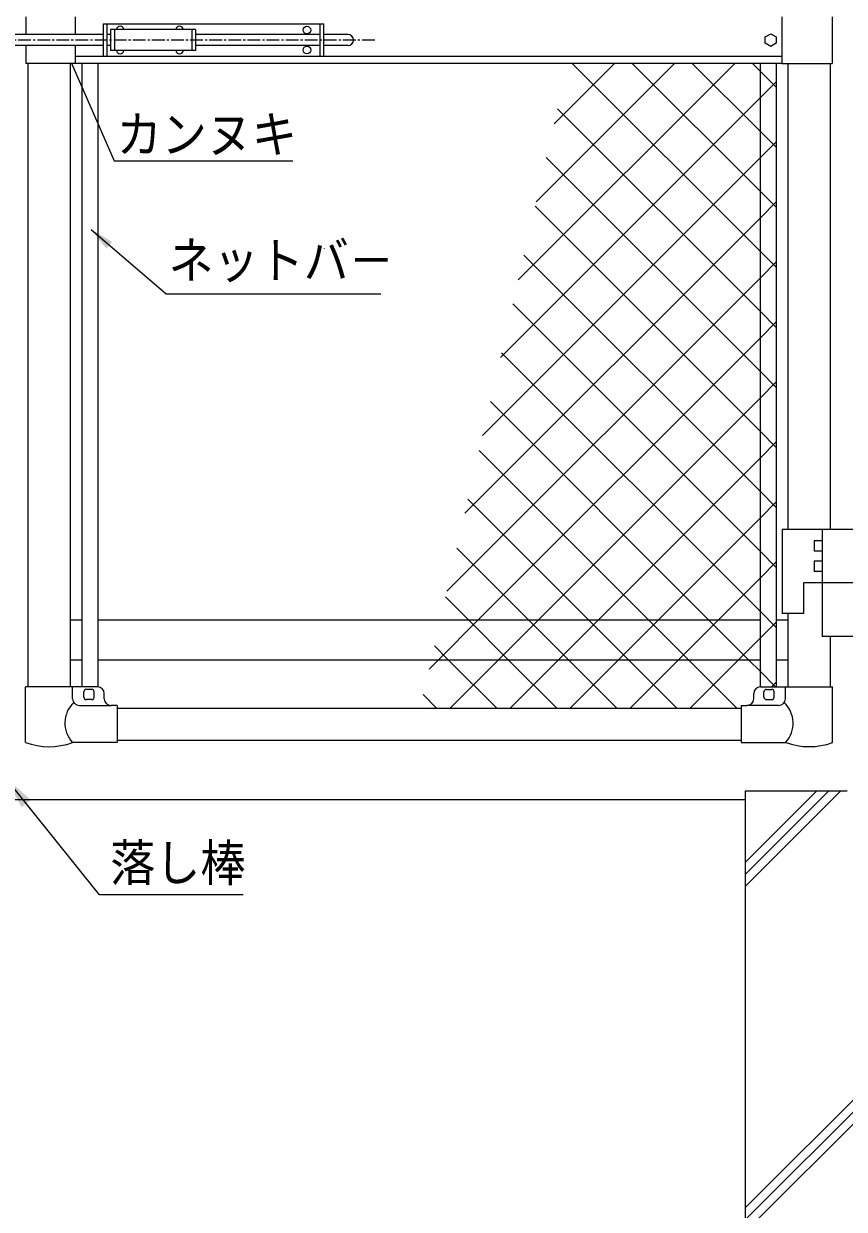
# Model space of a CAD drawing. Units: millimetres, scale not verified. Extents: x -4455 to 4455, y -3150 to 3150.
# Drawn here: x 1450 to 2417, y -1048 to 349 of the extents above; entities that cross this region are included whole.
import ezdxf
from ezdxf.enums import TextEntityAlignment as Align

# ---------------------------------------------------------------- set-up
doc = ezdxf.new("R2010")
doc.units = ezdxf.units.MM
doc.header["$LTSCALE"] = 20
doc.linetypes.add('USER3', pattern=[1.125, 0.75, -0.125, 0.125, -0.125])
for name, color, linetype, lineweight in [('0-0_6文字', 3, 'Continuous', 25), ('0-1_8部品', 7, 'Continuous', 25), ('0-2_4基礎', 4, 'Continuous', 25), ('0-3_1部材', 7, 'Continuous', 25), ('0-5_5寸法', 1, 'Continuous', 25), ('0-D_2網', 4, 'Continuous', 25)]:
    doc.layers.add(name, color=color, linetype=linetype, lineweight=lineweight)
doc.styles.add('ＭＳ ゴシック', font='')
doc.styles.get('ＭＳ ゴシック').set_extended_font_data('MS Gothic')

msp = doc.modelspace()

# ---------------------------------------------------------------- linework, layer by layer
at = {"layer": '0-0_6文字', "color": 4}
msp.add_line((1804.85, 83.83), (1804.63, 84.05), dxfattribs=at)
at = {"layer": '0-0_6文字', "color": 1}
msp.add_lwpolyline([(1506.27, 302.84), (1556.86, 186.98), (1767.32, 186.98)], dxfattribs=at)
at = {"layer": '0-0_6文字', "color": 4}
msp.add_lwpolyline([(1870.87, 30.11), (1618.31, 30.11), (1529.96, 105.88)], dxfattribs=at)
msp.add_solid([(1528.45, 107.19), (1554.61, 91.61), (1547.83, 83.7)], dxfattribs=at)
at = {"layer": '0-1_8部品'}
for p, q in [((1452.91, 356.89), (1452.91, 335.89)), ((1511.01, 356.89), (1511.01, 335.89)), ((1543.96, 335.89), (1355.96, 335.89)), ((1543.96, 348.39), (1803.96, 348.39)), ((1543.96, 348.39), (1543.96, 310.39)), ((1548.46, 348.39), (1548.46, 310.39)), ((1552.76, 335.89), (1548.46, 335.89)), ((1552.76, 341.89), (1552.76, 316.89)), ((1652.76, 341.89), (1552.76, 341.89)), ((1557.3, 341.89), (1557.3, 316.89)), ((1648.3, 341.89), (1648.3, 316.89)), ((1652.76, 341.89), (1652.76, 316.89)), ((1799.46, 335.89), (1652.76, 335.89)), ((1799.46, 310.39), (1799.46, 348.39)), ((1803.96, 310.39), (1803.96, 348.39)), ((1832.46, 335.89), (1803.96, 335.89)), ((2323.76, 333.14), (2330.26, 336.9)), ((2330.26, 336.9), (2336.76, 333.14)), ((1543.96, 322.89), (1355.96, 322.89)), ((1452.91, 322.89), (1452.91, 301.89)), ((1511.01, 322.89), (1511.01, 301.89)), ((1552.76, 322.89), (1548.46, 322.89)), ((1799.46, 322.89), (1652.76, 322.89)), ((1832.46, 322.89), (1803.96, 322.89)), ((2323.76, 325.64), (2323.76, 333.14)), ((2330.26, 321.89), (2323.76, 325.64)), ((2336.76, 325.64), (2330.26, 321.89)), ((1543.96, 310.39), (1803.96, 310.39)), ((1652.76, 316.89), (1552.76, 316.89)), ((1517.21, 301.89), (1452.91, 301.89)), ((2343.76, -247.21), (2343.76, -346.21)), ((2429.76, -247.21), (2343.76, -247.21)), ((2390.76, -247.21), (2390.76, -373.21)), ((2381.26, -260.71), (2381.26, -272.71)), ((2390.76, -260.71), (2381.26, -260.71)), ((2390.76, -272.71), (2381.26, -272.71)), ((2390.76, -284.71), (2381.26, -284.71)), ((2381.26, -284.71), (2381.26, -296.71)), ((2390.76, -296.71), (2381.26, -296.71)), ((2368.76, -310.21), (2368.76, -346.21)), ((2451.76, -310.21), (2368.76, -310.21)), ((2368.76, -346.21), (2343.76, -346.21)), ((2486.76, -373.21), (2390.76, -373.21)), ((2318.94, -432.61), (2317.76, -431.43)), ((2318.26, -432.61), (2402.96, -432.61)), ((2347.56, -446.61), (2347.56, -432.61)), ((2347.56, -446.61), (2347.56, -432.61)), ((2402.96, -498.23), (2402.96, -432.61)), ((2310.26, -446.61), (2310.26, -440.61)), ((2322.26, -444.61), (2322.26, -438.61)), ((2325.26, -435.61), (2331.26, -435.61)), ((2334.26, -444.61), (2334.26, -438.61)), ((2295.26, -454.61), (2302.26, -454.61)), ((2295.26, -454.61), (2295.26, -498.23)), ((2339.56, -454.61), (2302.26, -454.61)), ((2325.26, -447.61), (2331.26, -447.61)), ((2295.26, -498.23), (2348.33, -498.23))]:
    msp.add_line(p, q, dxfattribs=at)
at = {"layer": '0-1_8部品', "color": 1, "linetype": 'USER3'}
msp.add_line((1863.95, 329.39), (1218.4, 329.39), dxfattribs=at)
at = {"layer": '0-1_8部品'}
for centre in [(1783.96, 341.14), (1783.96, 317.64)]:
    msp.add_circle(centre, 4.5, dxfattribs=at)
for centre, radius, start, end in [((1563.96, 341.14), 4.5, 9.59328, 170.40672), ((1633.96, 341.14), 4.5, 9.59328, 170.40672), ((1832.46, 329.39), 6.5, 270, 90), ((1563.96, 317.64), 4.5, 189.59328, 350.40672), ((1633.96, 317.64), 4.5, 189.59328, 350.40672), ((2318.26, -440.61), 8, 90, 180), ((2302.26, -446.61), 8, 270, 0), ((2325.26, -438.61), 3, 90, 180), ((2325.26, -444.61), 3, 180, 270), ((2331.26, -438.61), 3, 0, 90), ((2331.26, -444.61), 3, 270, 0), ((2339.56, -446.61), 8, 270, 0), ((2322.73, -475.41), 33.86, 318.24888, 46.05941), ((2375.72, -423.07), 80, 249.74188, 289.92605)]:
    msp.add_arc(centre, radius, start, end, dxfattribs=at)
at = {"layer": '0-2_4基礎', "color": 7}
for p, q in [((2300.26, -555.61), (2300.26, -1255.61)), ((2420.26, -555.61), (2300.26, -555.61))]:
    msp.add_line(p, q, dxfattribs=at)
at = {"layer": '0-2_4基礎'}
for p, q in [((2300.26, -639.62), (2384.27, -555.61)), ((2300.26, -653.76), (2398.42, -555.61)), ((2300.26, -667.9), (2412.56, -555.61)), ((2300.26, -1046.53), (2600.26, -746.53)), ((2300.26, -1060.68), (2600.26, -760.68)), ((2300.26, -1074.82), (2600.26, -774.82))]:
    msp.add_line(p, q, dxfattribs=at)
at = {"layer": '0-3_1部材'}
for p, q in [((2343.44, 356.89), (2343.44, 301.89)), ((2402.76, 356.89), (2402.76, 301.89)), ((2336.76, 333.14), (2336.76, 325.64)), ((2343.44, 309.89), (1511.01, 309.89)), ((1455.26, 301.89), (1455.26, -432.61)), ((1505.26, 301.89), (1505.26, -432.61)), ((2343.44, 301.89), (1510.26, 301.89)), ((1518.76, 301.89), (1518.76, -432.61)), ((1537.76, 301.89), (1537.76, -432.62)), ((2317.76, 301.89), (2317.76, -432.62)), ((2317.76, 301.26), (2318.39, 301.89)), ((2336.76, 301.89), (2336.76, -432.61)), ((2343.44, 301.89), (2402.76, 301.89)), ((2350.26, 301.89), (2350.26, -247.21)), ((2400.26, 301.89), (2400.26, -247.21)), ((2350.26, -346.21), (2350.26, -432.61)), ((1505.26, -353.61), (1518.76, -353.61)), ((1537.76, -353.61), (1614.74, -353.61)), ((1614.74, -353.61), (2266.21, -353.61)), ((2266.21, -353.61), (2317.76, -353.61)), ((2336.76, -353.61), (2350.26, -353.61)), ((2400.26, -373.21), (2400.26, -432.61)), ((1505.26, -400.61), (1518.76, -400.61)), ((1537.76, -400.61), (1574.77, -400.61)), ((1574.77, -400.61), (2306.17, -400.61)), ((2306.17, -400.61), (2317.76, -400.61)), ((2336.76, -400.61), (2350.26, -400.61)), ((1452.56, -498.23), (1452.56, -432.61)), ((1537.26, -432.61), (1452.56, -432.61)), ((1507.96, -446.61), (1507.96, -432.61)), ((1507.96, -446.61), (1507.96, -432.61)), ((1521.26, -444.61), (1521.26, -438.61)), ((1530.26, -435.61), (1524.26, -435.61)), ((1533.26, -444.61), (1533.26, -438.61)), ((1545.26, -446.61), (1545.26, -440.61)), ((1515.96, -454.61), (1553.26, -454.61)), ((1530.26, -447.61), (1524.26, -447.61)), ((1560.26, -454.61), (1553.26, -454.61)), ((1560.26, -454.61), (1560.26, -498.23)), ((1560.26, -457.61), (2295.26, -457.61)), ((1452.61, -498.23), (1452.56, -498.23)), ((1560.26, -498.23), (1507.77, -498.23)), ((1560.26, -495.61), (2295.26, -495.61)), ((2300.26, -565.61), (600.26, -565.61))]:
    msp.add_line(p, q, dxfattribs=at)
for centre, radius, start, end in [((1537.26, -440.61), 8, 0, 90), ((1515.96, -446.61), 8, 180, 270), ((1524.26, -438.61), 3, 90, 180), ((1524.26, -444.61), 3, 180, 270), ((1530.26, -438.61), 3, 0, 90), ((1530.26, -444.61), 3, 270, 0), ((1553.26, -446.61), 8, 180, 270), ((1532.79, -475.41), 33.86, 133.94059, 222.38046), ((1480.19, -423.14), 80, 249.74188, 290.16714)]:
    msp.add_arc(centre, radius, start, end, dxfattribs=at)
at = {"layer": '0-5_5寸法'}
msp.add_lwpolyline([(1708.94, -677.8), (1539.65, -677.8), (1429.52, -540.46)], dxfattribs=at)
msp.add_solid([(1428.27, -538.9), (1458.71, -565.76), (1447.87, -574.45)], dxfattribs=at)
at = {"layer": '0-D_2網'}
for p, q in [((2032.95, 47.05), (2287.8, 301.89)), ((2053.98, 138.78), (2217.09, 301.89)), ((2075, 230.52), (2146.38, 301.89)), ((2317.76, 222.04), (2237.91, 301.89)), ((2317.76, 292.75), (2308.62, 301.89)), ((2336.76, 273.75), (2317.76, 292.75)), ((2317.76, 261.14), (2336.76, 280.14)), ((2011.93, -44.69), (2317.76, 261.14)), ((2317.76, 9.91), (2079.13, 248.54)), ((2336.76, 203.04), (2317.76, 222.04)), ((2317.76, 190.43), (2336.76, 209.43)), ((1990.9, -136.42), (2317.76, 190.43)), ((2317.76, -60.8), (2065.95, 191.01)), ((2317.76, -131.51), (2052.76, 133.49)), ((2317.76, -202.22), (2039.58, 75.96)), ((2317.76, -272.93), (2026.39, 18.43)), ((2336.76, -9.09), (2317.76, 9.91)), ((2317.76, -343.64), (2013.21, -39.09)), ((2336.76, -79.8), (2317.76, -60.8)), ((2317.76, -92.41), (2336.76, -73.41)), ((2056.56, -353.61), (2317.76, -92.41)), ((2336.76, -150.51), (2317.76, -131.51)), ((2317.76, -163.12), (2336.76, -144.12)), ((2186.3, -353.61), (1986.84, -154.15)), ((2127.27, -353.61), (2317.76, -163.12)), ((2336.76, -221.22), (2317.76, -202.22)), ((2115.59, -353.61), (1973.66, -211.67)), ((2317.76, -233.83), (2336.76, -214.83)), ((2197.98, -353.61), (2317.76, -233.83)), ((2044.88, -353.61), (1960.47, -269.2)), ((2336.76, -291.93), (2317.76, -272.93)), ((1974.17, -353.61), (1947.29, -326.72)), ((2336.76, -362.64), (2317.76, -343.64)), ((2021.17, -400.61), (1974.17, -353.61)), ((2009.56, -400.61), (2056.56, -353.61)), ((2091.88, -400.61), (2044.88, -353.61)), ((2080.27, -400.61), (2127.27, -353.61)), ((2162.59, -400.61), (2115.59, -353.61)), ((2150.98, -400.61), (2197.98, -353.61)), ((2233.3, -400.61), (2186.3, -353.61)), ((1952.56, -457.61), (2009.56, -400.61)), ((2078.17, -457.61), (2021.17, -400.61)), ((2023.27, -457.61), (2080.27, -400.61)), ((2148.88, -457.61), (2091.88, -400.61)), ((2093.98, -457.61), (2150.98, -400.61)), ((2219.59, -457.61), (2162.59, -400.61)), ((2290.3, -457.61), (2233.3, -400.61)), ((2331.11, -432.61), (2336.76, -426.96)), ((1936.75, -457.61), (1920.92, -441.78))]:
    msp.add_line(p, q, dxfattribs=at)
for points in [[(2336.76, 61.62), (2317.76, 80.62), (2096.49, 301.89)], [(2336.76, 132.33), (2317.76, 151.33), (2167.2, 301.89)], [(1969.88, -228.16), (2317.76, 119.72), (2336.76, 138.72)], [(1948.85, -319.9), (2317.76, 49.01), (2336.76, 68.01)], [(1927.83, -411.63), (1938.85, -400.61), (1985.85, -353.61), (2317.76, -21.7), (2336.76, -2.7)], [(2336.02, -432.61), (2317.76, -414.35), (2304.02, -400.61), (2257.02, -353.61), (2000.03, -96.62)], [(2164.69, -457.61), (2221.69, -400.61), (2268.69, -353.61), (2317.76, -304.54), (2336.76, -285.54)], [(2235.4, -457.61), (2292.4, -400.61), (2317.76, -375.25), (2336.76, -356.25)], [(2007.46, -457.61), (1950.46, -400.61), (1934.1, -384.25)]]:
    msp.add_lwpolyline(points, dxfattribs=at)

# ---------------------------------------------------------------- texts
at = {"layer": '0-0_6文字', "style": 'ＭＳ ゴシック', "width": 0.9}
for s, p in [('カンヌキ', (1559.76, 183.74)), ('ネットバ－', (1620.9, 35.36)), ('落し棒', (1552.27, -674.49))]:
    msp.add_text(s, height=43.26, dxfattribs=at).set_placement(p, align=Align.BOTTOM_LEFT)

doc.saveas('drawing.dxf')
